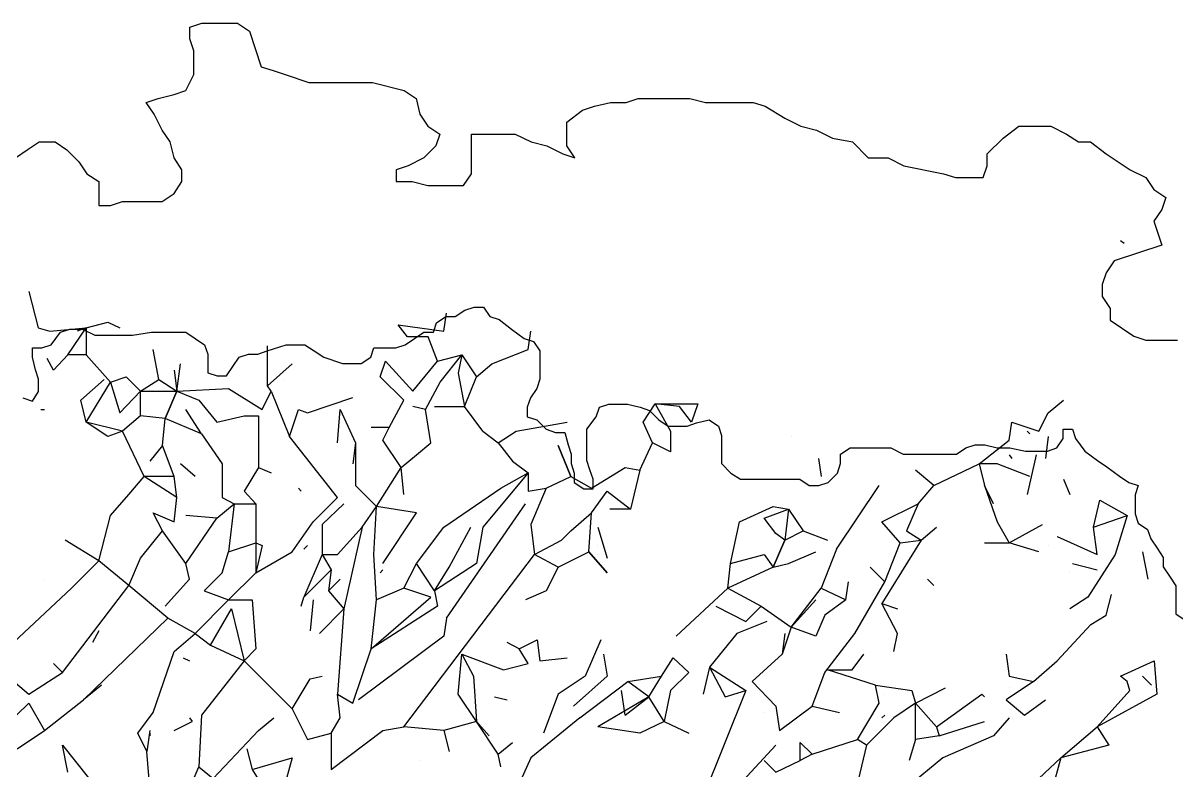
# Model space of a CAD drawing. Header units: inches. Extents: x -422522 to 22891, y -2973 to 414515.
# Drawn here: x 2611.1 to 2842.2, y -1955.3 to -1805.5 of the extents above; entities that cross this region are included whole.
import ezdxf

# ---------------------------------------------------------------- set-up
doc = ezdxf.new("R2010")
doc.units = ezdxf.units.IN
doc.header["$MEASUREMENT"] = 0
doc.layers.add('pino marittimo', color=7, linetype='Continuous')

msp = doc.modelspace()

# ---------------------------------------------------------------- linework, layer by layer
at = {"layer": 'pino marittimo'}
for p, q in [((2830.90912, -1849.06543), (2831.6361, -1849.61066)), ((2612.27051, -1859.24312), (2614.08796, -1866.5129)), ((2695.32774, -1867.23988), (2695.87297, -1863.60499)), ((2614.08796, -1866.5129), (2616.45064, -1867.23988)), ((2616.45064, -1867.23988), (2623.72041, -1866.5129)), ((2620.08553, -1871.96523), (2623.72041, -1866.5129)), ((2623.72041, -1866.5129), (2621.90297, -1867.23988)), ((2623.72041, -1866.5129), (2628.08228, -1865.42243)), ((2623.72041, -1866.5129), (2623.72041, -1871.96523)), ((2628.08228, -1865.42243), (2630.44496, -1866.5129)), ((2688.05796, -1868.33034), (2686.24052, -1865.96767)), ((2686.24052, -1865.96767), (2695.32774, -1867.23988)), ((2692.23808, -1868.33034), (2688.05796, -1868.33034)), ((2694.05553, -1873.23744), (2692.23808, -1868.33034)), ((2712.22998, -1870.87477), (2712.77521, -1867.23988)), ((2638.25997, -1876.87233), (2637.16951, -1870.87477)), ((2660.06931, -1878.14455), (2660.06931, -1870.14779)), ((2704.9602, -1873.78268), (2712.22998, -1870.87477)), ((2617.17761, -1875.05489), (2615.9054, -1872.69221)), ((2620.08553, -1871.96523), (2617.17761, -1875.05489)), ((2623.72041, -1871.96523), (2620.08553, -1871.96523)), ((2623.72041, -1871.96523), (2628.62752, -1877.41757)), ((2641.89486, -1879.23501), (2642.62184, -1873.78268)), ((2660.06931, -1878.14455), (2664.97641, -1873.78268)), ((2682.60563, -1876.3271), (2683.69609, -1873.23744)), ((2683.69609, -1873.23744), (2689.14843, -1879.23501)), ((2689.14843, -1879.23501), (2694.05553, -1873.23744)), ((2694.05553, -1873.23744), (2698.96263, -1871.96523)), ((2694.60076, -1877.41757), (2698.96263, -1871.96523)), ((2698.96263, -1871.96523), (2698.23565, -1875.60012)), ((2698.96263, -1871.96523), (2701.87054, -1876.3271)), ((2701.87054, -1876.3271), (2704.9602, -1873.78268)), ((2628.62752, -1877.41757), (2631.71717, -1876.3271)), ((2631.71717, -1876.3271), (2634.62508, -1879.23501)), ((2641.34963, -1875.05489), (2641.89486, -1879.23501)), ((2687.33098, -1881.05246), (2682.60563, -1876.3271)), ((2698.23565, -1875.60012), (2699.50786, -1882.32467)), ((2699.50786, -1882.32467), (2701.87054, -1876.3271)), ((2622.62995, -1881.05246), (2627.3553, -1876.87233)), ((2623.72041, -1885.41432), (2628.62752, -1877.41757)), ((2628.62752, -1877.41757), (2630.44496, -1883.59688)), ((2632.26241, -1878.14455), (2632.26241, -1878.14455)), ((2634.62508, -1879.23501), (2638.25997, -1876.87233)), ((2638.25997, -1876.87233), (2641.89486, -1879.23501)), ((2641.89486, -1879.23501), (2652.2543, -1878.68978)), ((2652.2543, -1878.68978), (2658.97884, -1882.8699)), ((2660.79629, -1879.23501), (2660.06931, -1878.14455)), ((2663.15897, -1876.87233), (2663.15897, -1876.87233)), ((2691.69285, -1882.8699), (2694.60076, -1877.41757)), ((2623.72041, -1885.41432), (2622.62995, -1881.05246)), ((2630.44496, -1883.59688), (2634.62508, -1879.23501)), ((2634.62508, -1884.14211), (2634.62508, -1879.23501)), ((2634.62508, -1879.23501), (2641.89486, -1879.23501)), ((2641.89486, -1879.23501), (2639.53218, -1884.68735)), ((2639.53218, -1884.68735), (2641.89486, -1879.23501)), ((2641.89486, -1879.23501), (2646.25673, -1881.05246)), ((2646.25673, -1881.05246), (2649.89162, -1885.41432)), ((2658.97884, -1882.8699), (2660.79629, -1879.23501)), ((2660.79629, -1879.23501), (2664.43118, -1888.32224)), ((2668.06607, -1883.59688), (2677.15329, -1880.50722)), ((2684.42307, -1886.50479), (2687.33098, -1881.05246)), ((2816.36957, -1883.59688), (2819.45922, -1881.05246)), ((2614.63319, -1882.8699), (2615.36017, -1882.8699)), ((2646.80196, -1887.777), (2643.71231, -1882.8699)), ((2664.43118, -1888.32224), (2666.24862, -1882.8699)), ((2666.24862, -1882.8699), (2668.06607, -1883.59688)), ((2674.06364, -1889.59445), (2674.60887, -1882.8699)), ((2674.60887, -1882.8699), (2677.69853, -1889.59445)), ((2691.69285, -1882.8699), (2689.14843, -1882.32467)), ((2692.78332, -1889.59445), (2691.69285, -1882.8699)), ((2693.5103, -1882.32467), (2699.50786, -1882.32467)), ((2703.14275, -1887.23177), (2699.50786, -1882.32467)), ((2735.31153, -1885.41432), (2737.67421, -1881.77944)), ((2737.67421, -1881.77944), (2746.2162, -1881.77944)), ((2742.58131, -1882.32467), (2737.67421, -1881.77944)), ((2737.67421, -1881.77944), (2740.76386, -1887.23177)), ((2744.94398, -1885.41432), (2742.58131, -1882.32467)), ((2746.2162, -1881.77944), (2744.94398, -1885.41432)), ((2818.91399, -1882.8699), (2818.91399, -1882.8699)), ((2630.99019, -1887.23177), (2623.72041, -1885.41432)), ((2628.08228, -1888.32224), (2623.72041, -1885.41432)), ((2634.62508, -1884.14211), (2630.99019, -1887.23177)), ((2639.53218, -1884.68735), (2634.62508, -1884.14211)), ((2638.98695, -1890.13968), (2639.53218, -1884.68735)), ((2646.80196, -1887.777), (2639.53218, -1884.68735)), ((2649.89162, -1885.41432), (2655.34395, -1884.14211)), ((2655.34395, -1884.14211), (2658.25187, -1884.14211)), ((2655.34395, -1884.14211), (2658.25187, -1884.14211)), ((2658.25187, -1884.14211), (2658.25187, -1894.50155)), ((2709.8673, -1887.23177), (2720.04499, -1885.41432)), ((2737.12897, -1889.59445), (2735.31153, -1885.41432)), ((2808.55455, -1889.04921), (2809.09979, -1885.41432)), ((2809.09979, -1885.41432), (2814.55212, -1887.23177)), ((2814.55212, -1887.23177), (2816.36957, -1883.59688)), ((2630.99019, -1887.23177), (2628.08228, -1888.32224)), ((2635.35206, -1896.31899), (2630.99019, -1887.23177)), ((2646.80196, -1887.777), (2650.98209, -1893.77457)), ((2684.42307, -1886.50479), (2680.78818, -1886.50479)), ((2683.15086, -1889.04921), (2684.42307, -1886.50479)), ((2703.14275, -1887.23177), (2706.23241, -1889.59445)), ((2706.23241, -1889.59445), (2709.8673, -1887.23177)), ((2740.76386, -1887.23177), (2740.76386, -1891.41189)), ((2812.18944, -1887.23177), (2812.73468, -1887.777)), ((2638.98695, -1890.13968), (2636.44253, -1893.22934)), ((2641.34963, -1896.31899), (2638.98695, -1890.13968)), ((2674.06364, -1900.49912), (2664.43118, -1888.32224)), ((2677.69853, -1889.59445), (2677.15329, -1893.77457)), ((2677.69853, -1889.59445), (2677.69853, -1898.13644)), ((2686.78575, -1894.50155), (2683.15086, -1889.04921)), ((2689.87541, -1891.95713), (2692.78332, -1889.59445)), ((2706.23241, -1889.59445), (2709.14032, -1893.22934)), ((2720.77197, -1896.31899), (2718.22755, -1890.13968)), ((2718.22755, -1890.13968), (2718.22755, -1890.13968)), ((2718.22755, -1890.13968), (2720.77197, -1896.31899)), ((2734.58455, -1895.04678), (2737.12897, -1889.59445)), ((2740.76386, -1891.41189), (2737.12897, -1889.59445)), ((2764.93588, -1888.32224), (2764.93588, -1888.32224)), ((2802.55699, -1893.77457), (2808.55455, -1889.04921)), ((2816.36957, -1888.32224), (2815.82433, -1892.6841)), ((2686.78575, -1894.50155), (2689.87541, -1891.95713)), ((2808.55455, -1891.95713), (2809.09979, -1892.6841)), ((2814.00689, -1891.95713), (2812.18944, -1899.95388)), ((2645.52975, -1896.31899), (2642.62184, -1893.77457)), ((2650.98209, -1893.77457), (2650.98209, -1900.49912)), ((2658.25187, -1894.50155), (2655.34395, -1899.22691)), ((2658.25187, -1894.50155), (2660.79629, -1895.59202)), ((2681.87865, -1902.31656), (2686.78575, -1894.50155)), ((2687.33098, -1899.95388), (2686.78575, -1894.50155)), ((2709.14032, -1893.22934), (2712.22998, -1895.59202)), ((2724.95209, -1898.68167), (2731.67664, -1894.50155)), ((2731.67664, -1894.50155), (2734.58455, -1895.04678)), ((2770.38821, -1892.6841), (2770.93345, -1896.31899)), ((2793.46976, -1898.13644), (2802.55699, -1893.77457)), ((2806.19188, -1893.77457), (2802.55699, -1893.77457)), ((2802.55699, -1893.77457), (2803.64745, -1898.13644)), ((2812.73468, -1896.31899), (2806.19188, -1893.77457)), ((2632.26241, -1899.95388), (2635.35206, -1896.31899)), ((2641.34963, -1896.31899), (2635.35206, -1896.31899)), ((2641.89486, -1900.49912), (2635.35206, -1896.31899)), ((2641.89486, -1900.49912), (2641.34963, -1896.31899)), ((2712.22998, -1895.59202), (2703.14275, -1906.49668)), ((2706.77764, -1898.68167), (2712.22998, -1895.59202)), ((2712.22998, -1895.59202), (2712.22998, -1899.22691)), ((2715.86487, -1898.68167), (2720.77197, -1896.31899)), ((2720.77197, -1896.31899), (2724.95209, -1898.68167)), ((2734.58455, -1895.04678), (2732.7671, -1902.86179)), ((2793.46976, -1898.13644), (2789.83487, -1895.04678)), ((2819.45922, -1896.86423), (2820.73143, -1899.95388)), ((2655.34395, -1899.22691), (2657.70663, -1901.77133)), ((2666.24862, -1898.68167), (2666.79386, -1899.22691)), ((2677.69853, -1898.13644), (2681.87865, -1902.31656)), ((2695.32774, -1906.49668), (2706.77764, -1898.68167)), ((2712.22998, -1899.22691), (2715.86487, -1898.68167)), ((2715.86487, -1898.68167), (2712.77521, -1905.95145)), ((2724.95209, -1903.58877), (2728.04175, -1899.22691)), ((2728.04175, -1899.22691), (2732.7671, -1902.86179)), ((2774.0231, -1910.85855), (2782.56509, -1898.13644)), ((2790.38011, -1901.77133), (2793.46976, -1898.13644)), ((2805.4649, -1901.77133), (2803.64745, -1898.13644)), ((2803.64745, -1898.13644), (2806.19188, -1905.40622)), ((2628.62752, -1904.13401), (2632.26241, -1899.95388)), ((2641.34963, -1905.40622), (2641.89486, -1900.49912)), ((2649.89162, -1904.67924), (2653.34477, -1901.77133)), ((2650.98209, -1900.49912), (2653.34477, -1901.77133)), ((2653.34477, -1901.77133), (2652.2543, -1911.40379)), ((2653.34477, -1901.77133), (2657.70663, -1901.77133)), ((2657.70663, -1901.77133), (2657.70663, -1909.58634)), ((2669.15654, -1905.40622), (2674.06364, -1900.49912)), ((2675.33585, -1901.77133), (2670.97398, -1905.95145)), ((2687.33098, -1899.95388), (2687.33098, -1899.95388)), ((2695.87297, -1924.67113), (2711.68474, -1901.77133)), ((2783.11033, -1905.40622), (2790.38011, -1901.77133)), ((2790.38011, -1901.77133), (2788.01743, -1907.22366)), ((2805.4649, -1901.77133), (2805.4649, -1901.77133)), ((2825.45679, -1906.49668), (2826.729, -1901.04435)), ((2826.729, -1901.04435), (2832.18134, -1904.13401)), ((2626.26484, -1913.22123), (2628.62752, -1904.13401)), ((2638.98695, -1907.22366), (2637.16951, -1903.58877)), ((2637.16951, -1903.58877), (2641.34963, -1905.40622)), ((2649.89162, -1904.67924), (2643.71231, -1904.13401)), ((2678.97074, -1906.49668), (2681.87865, -1902.31656)), ((2681.33342, -1911.94902), (2681.87865, -1902.31656)), ((2689.87541, -1903.58877), (2681.87865, -1902.31656)), ((2683.15086, -1913.76646), (2689.87541, -1903.58877)), ((2703.68799, -1902.86179), (2703.68799, -1902.86179)), ((2720.77197, -1907.22366), (2724.95209, -1903.58877)), ((2724.40686, -1911.40379), (2724.95209, -1903.58877)), ((2732.7671, -1902.86179), (2728.58698, -1902.86179)), ((2754.57644, -1905.40622), (2761.30099, -1902.31656)), ((2759.48354, -1904.67924), (2764.39064, -1902.86179)), ((2761.30099, -1902.31656), (2764.39064, -1902.86179)), ((2764.39064, -1902.86179), (2763.66367, -1909.04111)), ((2764.39064, -1902.86179), (2767.29856, -1907.22366)), ((2825.45679, -1906.49668), (2832.18134, -1904.13401)), ((2832.18134, -1904.13401), (2829.81866, -1911.94902)), ((2643.71231, -1913.76646), (2649.89162, -1904.67924)), ((2664.97641, -1911.40379), (2669.15654, -1905.40622)), ((2670.97398, -1905.95145), (2670.97398, -1911.94902)), ((2712.77521, -1905.95145), (2713.50219, -1911.94902)), ((2752.759, -1913.76646), (2754.57644, -1905.40622)), ((2761.84622, -1907.7689), (2759.48354, -1904.67924)), ((2761.84622, -1907.7689), (2759.48354, -1904.67924)), ((2786.74522, -1909.58634), (2783.11033, -1905.40622)), ((2806.19188, -1905.40622), (2808.55455, -1909.58634)), ((2808.55455, -1909.58634), (2815.2791, -1905.95145)), ((2634.62508, -1912.676), (2638.98695, -1907.22366)), ((2643.71231, -1913.76646), (2638.98695, -1907.22366)), ((2674.06364, -1911.94902), (2678.97074, -1906.49668)), ((2678.97074, -1906.49668), (2675.33585, -1922.85369)), ((2689.87541, -1913.76646), (2695.32774, -1906.49668)), ((2696.41821, -1914.49344), (2700.78008, -1906.49668)), ((2703.14275, -1906.49668), (2701.87054, -1913.76646)), ((2718.95452, -1909.04111), (2720.77197, -1907.22366)), ((2726.2243, -1906.49668), (2728.04175, -1912.676)), ((2763.66367, -1909.04111), (2761.84622, -1907.7689)), ((2763.66367, -1909.04111), (2767.29856, -1907.22366)), ((2767.29856, -1907.22366), (2772.20566, -1909.04111)), ((2788.01743, -1907.22366), (2790.92534, -1909.04111)), ((2790.92534, -1909.04111), (2794.01499, -1906.49668)), ((2818.18701, -1908.31413), (2818.18701, -1908.31413)), ((2818.18701, -1908.31413), (2826.18377, -1911.94902)), ((2826.18377, -1911.94902), (2825.45679, -1906.49668)), ((2626.26484, -1913.22123), (2619.54029, -1909.04111)), ((2652.2543, -1911.40379), (2657.70663, -1909.58634)), ((2657.70663, -1909.58634), (2657.70663, -1915.58391)), ((2657.70663, -1909.58634), (2658.97884, -1910.13157)), ((2658.97884, -1910.13157), (2657.70663, -1915.58391)), ((2668.06607, -1910.13157), (2667.33909, -1910.85855)), ((2713.50219, -1911.94902), (2718.95452, -1909.04111)), ((2726.2243, -1910.13157), (2726.2243, -1910.13157)), ((2763.66367, -1909.04111), (2761.30099, -1914.49344)), ((2761.30099, -1914.49344), (2763.66367, -1909.04111)), ((2774.0231, -1910.85855), (2770.93345, -1918.67356)), ((2790.92534, -1909.04111), (2783.11033, -1921.76322)), ((2783.65556, -1917.40135), (2786.74522, -1909.58634)), ((2786.74522, -1909.58634), (2790.92534, -1909.04111)), ((2803.64745, -1909.58634), (2808.55455, -1909.58634)), ((2814.55212, -1911.40379), (2808.55455, -1909.58634)), ((2816.36957, -1910.13157), (2816.36957, -1910.13157)), ((2620.8125, -1918.67356), (2626.26484, -1913.22123)), ((2632.26241, -1918.12833), (2626.26484, -1913.22123)), ((2632.26241, -1918.12833), (2634.62508, -1912.676)), ((2650.98209, -1915.58391), (2652.2543, -1911.40379)), ((2657.70663, -1915.58391), (2664.97641, -1911.40379)), ((2670.97398, -1911.94902), (2667.33909, -1920.49101)), ((2670.97398, -1911.94902), (2672.79143, -1915.03868)), ((2670.97398, -1911.94902), (2674.06364, -1911.94902)), ((2681.87865, -1921.03624), (2681.33342, -1911.94902)), ((2687.33098, -1946.48047), (2713.50219, -1911.94902)), ((2718.22755, -1914.49344), (2713.50219, -1911.94902)), ((2718.22755, -1914.49344), (2724.40686, -1911.40379)), ((2728.04175, -1915.58391), (2724.40686, -1911.40379)), ((2724.40686, -1911.40379), (2728.04175, -1915.58391)), ((2726.2243, -1911.94902), (2726.2243, -1911.94902)), ((2752.759, -1913.76646), (2759.48354, -1911.94902)), ((2759.48354, -1911.94902), (2761.30099, -1914.49344)), ((2764.39064, -1913.76646), (2769.84298, -1911.40379)), ((2829.81866, -1911.94902), (2824.36632, -1920.49101)), ((2835.27099, -1911.40379), (2836.36146, -1916.85612)), ((2644.43929, -1916.85612), (2643.71231, -1913.76646)), ((2647.3472, -1919.2188), (2650.98209, -1915.58391)), ((2657.70663, -1915.58391), (2652.2543, -1921.03624)), ((2667.33909, -1920.49101), (2672.79143, -1915.03868)), ((2672.79143, -1915.03868), (2672.24619, -1919.2188)), ((2683.15086, -1915.03868), (2682.60563, -1915.58391)), ((2687.33098, -1918.67356), (2689.87541, -1913.76646)), ((2693.5103, -1919.2188), (2689.87541, -1913.76646)), ((2701.87054, -1913.76646), (2693.5103, -1919.2188)), ((2693.5103, -1919.2188), (2696.41821, -1914.49344)), ((2718.22755, -1914.49344), (2715.86487, -1919.2188)), ((2752.21376, -1918.67356), (2752.759, -1913.76646)), ((2752.21376, -1918.67356), (2752.759, -1913.76646)), ((2752.21376, -1918.67356), (2752.759, -1913.76646)), ((2761.30099, -1914.49344), (2752.21376, -1918.67356)), ((2761.30099, -1914.49344), (2764.39064, -1913.76646)), ((2783.65556, -1917.40135), (2780.74765, -1914.49344)), ((2820.73143, -1915.58391), (2820.73143, -1915.58391)), ((2821.27667, -1913.76646), (2826.18377, -1915.03868)), ((2615.36017, -1916.85612), (2615.36017, -1916.85612)), ((2639.53218, -1922.30845), (2644.43929, -1916.85612)), ((2672.24619, -1919.2188), (2674.60887, -1916.85612)), ((2674.60887, -1916.85612), (2672.24619, -1919.2188)), ((2775.84055, -1921.03624), (2776.38578, -1917.40135)), ((2777.65799, -1927.76079), (2783.65556, -1917.40135)), ((2793.46976, -1918.12833), (2792.19755, -1916.85612)), ((2609.18086, -1929.57823), (2620.8125, -1918.67356)), ((2618.99506, -1935.5758), (2632.26241, -1918.12833)), ((2640.07742, -1924.67113), (2632.26241, -1918.12833)), ((2647.3472, -1919.2188), (2652.2543, -1921.03624)), ((2672.24619, -1919.2188), (2675.33585, -1922.85369)), ((2687.33098, -1918.67356), (2681.87865, -1921.03624)), ((2692.78332, -1920.49101), (2687.33098, -1918.67356)), ((2693.5103, -1919.2188), (2694.05553, -1922.30845)), ((2715.86487, -1919.2188), (2711.68474, -1921.03624)), ((2741.85433, -1928.30602), (2752.21376, -1918.67356)), ((2752.21376, -1918.67356), (2758.93831, -1922.30845)), ((2764.93588, -1926.48858), (2770.93345, -1918.67356)), ((2770.93345, -1918.67356), (2775.84055, -1921.03624)), ((2828.00121, -1924.1259), (2829.09168, -1919.94578)), ((2652.2543, -1921.03624), (2645.52975, -1927.76079)), ((2652.2543, -1921.03624), (2656.97966, -1921.03624)), ((2656.97966, -1921.03624), (2657.70663, -1930.85045)), ((2666.79386, -1922.30845), (2667.33909, -1920.49101)), ((2666.79386, -1922.30845), (2666.79386, -1922.30845)), ((2669.15654, -1921.03624), (2668.6113, -1927.21556)), ((2680.78818, -1930.85045), (2692.78332, -1920.49101)), ((2680.78818, -1930.85045), (2681.87865, -1921.03624)), ((2694.05553, -1922.30845), (2680.78818, -1930.85045)), ((2749.85109, -1922.30845), (2755.84865, -1925.39811)), ((2758.93831, -1922.30845), (2755.84865, -1925.39811)), ((2758.93831, -1922.30845), (2764.93588, -1926.48858)), ((2769.84298, -1921.03624), (2764.93588, -1926.48858)), ((2775.84055, -1921.03624), (2771.66042, -1924.1259)), ((2786.19998, -1927.76079), (2783.11033, -1921.76322)), ((2783.11033, -1921.76322), (2786.19998, -1922.85369)), ((2824.36632, -1920.49101), (2820.73143, -1922.85369)), ((2623.17518, -1941.02814), (2640.07742, -1924.67113)), ((2645.52975, -1927.76079), (2640.07742, -1924.67113)), ((2648.61941, -1930.12347), (2652.79953, -1922.85369)), ((2652.79953, -1922.85369), (2655.34395, -1933.21312)), ((2675.33585, -1922.85369), (2670.42875, -1927.76079)), ((2675.33585, -1922.85369), (2674.06364, -1939.93767)), ((2695.87297, -1924.67113), (2695.32774, -1928.30602)), ((2695.87297, -1924.67113), (2695.87297, -1924.67113)), ((2771.66042, -1924.1259), (2769.84298, -1928.30602)), ((2824.91156, -1925.94334), (2828.00121, -1924.1259)), ((2626.26484, -1927.21556), (2624.99263, -1929.57823)), ((2760.02878, -1925.39811), (2754.03121, -1927.76079)), ((2764.93588, -1926.48858), (2763.11843, -1931.94091)), ((2769.84298, -1928.30602), (2764.93588, -1926.48858)), ((2818.18701, -1933.21312), (2824.91156, -1925.94334)), ((2641.34963, -1931.39568), (2645.52975, -1927.76079)), ((2645.52975, -1927.76079), (2648.61941, -1930.12347)), ((2695.32774, -1928.30602), (2678.24376, -1941.02814)), ((2681.33342, -1929.033), (2681.33342, -1929.033)), ((2710.41253, -1930.85045), (2708.04985, -1929.57823)), ((2710.41253, -1930.85045), (2714.04742, -1929.033)), ((2714.04742, -1929.033), (2714.59266, -1933.21312)), ((2726.76954, -1929.033), (2723.67988, -1936.30278)), ((2754.03121, -1927.76079), (2748.57887, -1934.48533)), ((2763.66367, -1927.76079), (2763.11843, -1931.94091)), ((2771.66042, -1935.5758), (2777.65799, -1927.76079)), ((2785.473, -1931.39568), (2786.19998, -1927.76079)), ((2785.473, -1931.39568), (2786.19998, -1927.76079)), ((2637.16951, -1943.57256), (2641.34963, -1931.39568)), ((2648.61941, -1930.12347), (2655.34395, -1933.21312)), ((2657.70663, -1930.85045), (2655.34395, -1933.21312)), ((2677.15329, -1941.75511), (2680.78818, -1930.85045)), ((2712.22998, -1933.75836), (2710.41253, -1930.85045)), ((2618.99506, -1935.5758), (2617.17761, -1933.75836)), ((2643.16707, -1932.66789), (2644.43929, -1933.21312)), ((2655.34395, -1933.21312), (2646.80196, -1944.11779)), ((2649.89162, -1931.94091), (2649.89162, -1931.94091)), ((2655.34395, -1933.21312), (2664.97641, -1942.84558)), ((2698.23565, -1939.93767), (2698.96263, -1931.94091)), ((2698.96263, -1931.94091), (2701.32531, -1936.30278)), ((2698.96263, -1931.94091), (2707.32288, -1935.03057)), ((2707.32288, -1935.03057), (2712.22998, -1933.75836)), ((2714.59266, -1933.21312), (2720.04499, -1932.66789)), ((2727.31477, -1931.94091), (2728.04175, -1936.30278)), ((2738.94642, -1936.30278), (2741.3091, -1932.66789)), ((2741.3091, -1932.66789), (2744.39875, -1935.5758)), ((2763.11843, -1931.94091), (2757.12086, -1937.39325)), ((2777.11276, -1935.03057), (2779.47544, -1931.94091)), ((2808.00932, -1931.94091), (2808.55455, -1936.30278)), ((2813.46165, -1937.39325), (2818.18701, -1933.21312)), ((2830.90912, -1936.30278), (2837.63367, -1933.21312)), ((2837.63367, -1933.21312), (2838.1789, -1939.93767)), ((2612.27051, -1939.93767), (2618.99506, -1935.5758)), ((2668.6113, -1936.84801), (2670.97398, -1936.30278)), ((2701.32531, -1936.30278), (2701.87054, -1945.39)), ((2723.67988, -1936.30278), (2718.22755, -1939.93767)), ((2728.04175, -1936.30278), (2721.3172, -1942.30035)), ((2732.22187, -1937.39325), (2738.94642, -1936.30278)), ((2736.40199, -1940.4829), (2738.94642, -1936.30278)), ((2744.39875, -1935.5758), (2740.76386, -1939.21069)), ((2748.57887, -1934.48533), (2747.30666, -1939.93767)), ((2748.57887, -1934.48533), (2751.66853, -1940.4829)), ((2748.57887, -1934.48533), (2755.84865, -1939.21069)), ((2769.116, -1942.30035), (2771.66042, -1935.5758)), ((2781.83811, -1938.12022), (2772.20566, -1935.03057)), ((2772.20566, -1935.03057), (2777.11276, -1935.03057)), ((2808.55455, -1936.30278), (2813.46165, -1937.39325)), ((2832.18134, -1937.39325), (2830.90912, -1936.30278)), ((2835.27099, -1936.30278), (2837.08844, -1938.12022)), ((2608.63562, -1936.84801), (2612.27051, -1939.93767)), ((2626.81007, -1938.12022), (2623.17518, -1941.02814)), ((2664.97641, -1942.84558), (2668.6113, -1936.84801)), ((2722.58941, -1944.66303), (2732.22187, -1937.39325)), ((2736.40199, -1940.4829), (2732.22187, -1937.39325)), ((2757.12086, -1937.39325), (2761.84622, -1942.30035)), ((2782.56509, -1941.75511), (2781.83811, -1938.12022)), ((2781.83811, -1938.12022), (2789.10789, -1939.21069)), ((2789.83487, -1941.75511), (2795.83244, -1938.66546)), ((2813.46165, -1937.39325), (2808.00932, -1941.02814)), ((2808.55455, -1938.66546), (2808.55455, -1938.66546)), ((2832.72657, -1939.21069), (2832.18134, -1937.39325)), ((2615.36017, -1947.20745), (2623.17518, -1941.02814)), ((2674.60887, -1944.66303), (2674.06364, -1939.93767)), ((2674.06364, -1939.93767), (2677.15329, -1941.75511)), ((2701.87054, -1945.39), (2698.23565, -1939.93767)), ((2705.50543, -1940.4829), (2708.04985, -1941.02814)), ((2718.22755, -1939.93767), (2715.31963, -1947.75268)), ((2736.40199, -1940.4829), (2726.2243, -1946.48047)), ((2731.67664, -1944.11779), (2730.94966, -1939.21069)), ((2731.67664, -1944.11779), (2736.40199, -1940.4829)), ((2739.49165, -1945.39), (2736.40199, -1940.4829)), ((2740.76386, -1939.21069), (2739.49165, -1945.39)), ((2755.84865, -1939.21069), (2747.30666, -1960.4748)), ((2751.66853, -1940.4829), (2755.84865, -1939.21069)), ((2783.65556, -1939.93767), (2783.65556, -1939.93767)), ((2789.10789, -1939.21069), (2789.83487, -1941.75511)), ((2794.01499, -1946.48047), (2803.10222, -1939.93767)), ((2803.10222, -1939.93767), (2803.64745, -1940.4829)), ((2803.64745, -1940.4829), (2803.10222, -1939.93767)), ((2808.00932, -1941.02814), (2811.64421, -1944.11779)), ((2811.64421, -1944.11779), (2815.82433, -1941.02814)), ((2826.18377, -1946.48047), (2832.72657, -1939.21069)), ((2838.1789, -1939.93767), (2826.18377, -1946.48047)), ((2607.36341, -1946.48047), (2612.27051, -1941.75511)), ((2612.27051, -1941.75511), (2615.36017, -1947.20745)), ((2664.97641, -1942.84558), (2668.06607, -1949.02489)), ((2761.84622, -1942.30035), (2762.5732, -1947.20745)), ((2762.5732, -1947.20745), (2769.116, -1942.30035)), ((2769.116, -1942.30035), (2774.56834, -1943.57256)), ((2778.20322, -1949.02489), (2782.56509, -1941.75511)), ((2789.83487, -1941.75511), (2785.473, -1944.66303)), ((2789.83487, -1949.02489), (2789.83487, -1941.75511)), ((2789.83487, -1941.75511), (2794.01499, -1946.48047)), ((2634.07985, -1947.75268), (2637.16951, -1943.57256)), ((2641.34963, -1947.20745), (2644.98452, -1945.39)), ((2644.43929, -1944.66303), (2644.98452, -1945.39)), ((2646.80196, -1944.11779), (2646.25673, -1954.47723)), ((2658.25187, -1947.20745), (2661.34152, -1944.66303)), ((2672.79143, -1947.75268), (2674.60887, -1944.66303)), ((2701.87054, -1945.39), (2695.32774, -1947.20745)), ((2706.23241, -1951.93281), (2701.87054, -1945.39)), ((2701.87054, -1945.39), (2704.41497, -1948.29792)), ((2722.58941, -1944.66303), (2712.77521, -1952.65978)), ((2739.49165, -1945.39), (2734.58455, -1947.75268)), ((2739.49165, -1945.39), (2744.39875, -1947.75268)), ((2759.48354, -1943.57256), (2759.48354, -1943.57256)), ((2785.473, -1944.66303), (2780.02067, -1950.11536)), ((2783.65556, -1944.11779), (2783.11033, -1944.66303)), ((2794.56023, -1948.29792), (2803.64745, -1945.39)), ((2808.55455, -1944.66303), (2805.4649, -1948.29792)), ((2609.90783, -1950.84234), (2615.36017, -1947.20745)), ((2635.8973, -1951.38757), (2634.07985, -1947.75268)), ((2636.44253, -1947.20745), (2635.8973, -1951.38757)), ((2636.44253, -1947.75268), (2636.44253, -1948.29792)), ((2649.16464, -1956.83991), (2658.25187, -1947.20745)), ((2668.06607, -1949.02489), (2672.79143, -1947.75268)), ((2672.79143, -1955.02246), (2683.15086, -1947.20745)), ((2672.79143, -1947.75268), (2672.79143, -1955.02246)), ((2683.15086, -1947.20745), (2687.33098, -1946.48047)), ((2695.32774, -1947.20745), (2687.33098, -1946.48047)), ((2695.32774, -1947.20745), (2696.41821, -1951.38757)), ((2734.58455, -1947.75268), (2726.2243, -1946.48047)), ((2794.01499, -1946.48047), (2794.56023, -1948.29792)), ((2818.91399, -1952.65978), (2826.18377, -1946.48047)), ((2826.18377, -1946.48047), (2828.54645, -1950.11536)), ((2620.08553, -1955.56769), (2618.99506, -1950.11536)), ((2618.99506, -1950.11536), (2626.81007, -1959.92956)), ((2706.23241, -1951.93281), (2709.14032, -1949.57013)), ((2752.759, -1959.92956), (2761.84622, -1950.11536)), ((2766.75332, -1953.20502), (2766.75332, -1949.57013)), ((2766.75332, -1949.57013), (2769.116, -1951.93281)), ((2769.116, -1951.93281), (2778.20322, -1949.02489)), ((2780.02067, -1950.11536), (2777.65799, -1959.92956)), ((2780.02067, -1950.11536), (2778.20322, -1949.02489)), ((2789.83487, -1949.02489), (2788.56266, -1953.20502)), ((2794.56023, -1948.29792), (2789.83487, -1949.02489)), ((2805.4649, -1948.29792), (2795.28721, -1952.65978)), ((2828.54645, -1950.11536), (2818.91399, -1952.65978)), ((2636.44253, -1958.65735), (2635.8973, -1951.38757)), ((2655.88919, -1950.84234), (2656.97966, -1955.02246)), ((2656.97966, -1955.02246), (2664.97641, -1952.65978)), ((2664.97641, -1952.65978), (2663.15897, -1959.20258)), ((2706.77764, -1954.47723), (2706.23241, -1951.93281)), ((2706.23241, -1951.93281), (2706.23241, -1951.93281)), ((2712.77521, -1952.65978), (2709.8673, -1959.20258)), ((2769.116, -1951.93281), (2766.75332, -1953.20502)), ((2795.28721, -1952.65978), (2788.01743, -1958.65735)), ((2814.55212, -1956.83991), (2818.91399, -1952.65978)), ((2818.91399, -1952.65978), (2817.09654, -1959.20258)), ((2643.71231, -1960.4748), (2646.25673, -1954.47723)), ((2646.25673, -1954.47723), (2649.16464, -1956.83991)), ((2690.42064, -1953.20502), (2690.42064, -1953.20502)), ((2706.77764, -1954.47723), (2706.77764, -1954.47723)), ((2759.48354, -1953.20502), (2761.84622, -1955.56769)), ((2761.84622, -1955.56769), (2766.75332, -1953.20502)), ((2656.97966, -1955.02246), (2660.06931, -1959.92956))]:
    msp.add_line(p, q, dxfattribs=at)
for points in [[(2609.54725, -1832.48931), (2611.93056, -1830.90166), (2614.31387, -1829.31401), (2617.49161, -1829.31401), (2619.87492, -1830.90166), (2622.25823, -1833.28313), (2623.8471, -1835.6646), (2626.23041, -1837.25225), (2626.23041, -1842.0152), (2628.61372, -1842.0152), (2630.99702, -1841.22137), (2638.94139, -1841.22137), (2641.32469, -1839.63373), (2642.91357, -1837.25225), (2642.91357, -1834.87078), (2641.32469, -1832.48931), (2640.53026, -1829.31401), (2638.94139, -1826.93254), (2637.35251, -1823.75724), (2635.76364, -1821.37577), (2638.14695, -1820.58194), (2641.32469, -1819.78812), (2643.708, -1818.99429), (2645.29687, -1815.819), (2645.29687, -1811.05605), (2644.50244, -1808.67458), (2644.50244, -1806.29311), (2646.88575, -1805.49928), (2654.03567, -1805.49928), (2656.41898, -1807.08693), (2658.80229, -1814.23135), (2661.18559, -1815.02517), (2663.5689, -1815.819), (2668.33552, -1817.40665), (2681.04649, -1817.40665), (2687.40198, -1818.99429), (2689.78529, -1820.58194), (2690.57973, -1823.75724), (2692.1686, -1826.13871), (2694.55191, -1827.72636), (2693.75747, -1830.10783), (2691.37416, -1832.48931), (2688.19642, -1834.07696), (2685.81311, -1834.87078), (2685.81311, -1837.25225), (2688.99085, -1837.25225), (2692.1686, -1838.04608), (2699.31852, -1838.04608), (2700.9074, -1835.6646), (2700.9074, -1827.72636), (2709.64619, -1827.72636), (2712.82393, -1829.31401), (2716.00168, -1830.10783), (2719.17942, -1831.69548), (2721.56273, -1832.48931), (2719.97386, -1830.10783), (2719.97386, -1825.34489), (2723.1516, -1822.96342), (2725.53491, -1822.16959), (2728.71265, -1821.37577), (2731.8904, -1821.37577), (2734.27371, -1820.58194), (2744.60138, -1820.58194), (2747.77912, -1821.37577), (2757.31235, -1821.37577), (2759.69566, -1822.16959), (2763.66784, -1824.55106), (2766.84558, -1826.13871), (2770.02333, -1826.93254), (2773.20107, -1828.52019), (2777.17325, -1829.31401), (2780.35099, -1832.48931), (2784.32318, -1832.48931), (2787.50092, -1834.07696), (2795.44528, -1835.6646), (2797.82859, -1836.45843), (2803.38964, -1836.45843), (2804.18407, -1834.07696), (2804.18407, -1831.69548), (2807.36182, -1828.52019), (2810.53956, -1826.13871), (2816.89505, -1826.13871), (2820.0728, -1827.72636), (2822.4561, -1829.31401), (2824.83941, -1829.31401), (2828.01716, -1831.69548), (2832.78377, -1834.87078), (2835.96152, -1836.45843), (2837.55039, -1838.8399), (2839.9337, -1840.42755), (2839.13926, -1842.80902), (2837.55039, -1845.19049), (2838.34482, -1847.57197), (2839.13926, -1849.95344), (2829.60603, -1853.12874), (2828.01716, -1855.51021), (2827.22272, -1857.89168), (2827.22272, -1860.27316), (2828.81159, -1862.65463), (2828.81159, -1865.0361), (2833.57821, -1868.2114), (2835.96152, -1869.00522), (2842.317, -1869.00522)], [(2611.06133, -1880.57937), (2612.94364, -1881.20633), (2614.19852, -1879.32547), (2614.19852, -1876.81765), (2613.57108, -1874.93679), (2612.94364, -1872.42898), (2612.94364, -1870.54812), (2614.82595, -1870.54812), (2616.70826, -1869.92116), (2618.59057, -1867.41335), (2620.47289, -1866.78639), (2622.98263, -1866.78639), (2625.49238, -1868.0403), (2633.02163, -1868.0403), (2636.78625, -1867.41335), (2643.68805, -1867.41335), (2645.57036, -1868.66725), (2647.45267, -1869.92116), (2648.08011, -1871.80202), (2648.08011, -1875.56375), (2649.96242, -1876.1907), (2651.84473, -1876.1907), (2653.0996, -1874.30984), (2654.35448, -1872.42898), (2656.23679, -1871.80202), (2658.1191, -1871.80202), (2660.00141, -1871.17507), (2663.76603, -1869.92116), (2667.53065, -1869.92116), (2669.41297, -1871.17507), (2671.29528, -1872.42898), (2675.0599, -1873.68288), (2678.82452, -1873.68288), (2680.70683, -1872.42898), (2681.33427, -1870.54812), (2685.72632, -1870.54812), (2687.60863, -1869.92116), (2689.49094, -1868.66725), (2691.37325, -1867.41335), (2693.25557, -1867.41335), (2693.883, -1865.53249), (2695.76531, -1864.27858), (2697.64762, -1864.27858), (2699.52994, -1863.02467), (2701.41225, -1862.39772), (2703.29456, -1862.39772), (2704.54943, -1864.27858), (2706.43174, -1864.90553), (2708.94149, -1866.78639), (2711.45124, -1868.66725), (2713.33355, -1869.29421), (2714.58842, -1871.17507), (2714.58842, -1876.81765), (2713.96099, -1878.69851), (2712.70611, -1880.57937), (2712.07867, -1882.46024), (2712.07867, -1884.3411), (2713.96099, -1884.96805), (2715.8433, -1886.84891), (2717.72561, -1887.47587), (2719.60792, -1887.47587), (2720.23535, -1889.98368), (2720.86279, -1891.86454), (2720.86279, -1893.7454), (2721.49023, -1895.62627), (2721.49023, -1897.50713), (2723.37254, -1898.76103), (2725.25485, -1898.76103), (2725.25485, -1896.88017), (2724.62741, -1894.99931), (2723.99997, -1893.11845), (2723.99997, -1886.84891), (2725.88229, -1884.3411), (2726.50972, -1882.46024), (2728.39203, -1881.83328), (2732.15665, -1881.83328), (2734.6664, -1882.46024), (2736.54871, -1883.08719), (2738.43102, -1884.96805), (2740.31333, -1886.22196), (2744.07796, -1886.22196), (2745.96027, -1885.59501), (2748.47001, -1884.96805), (2750.35233, -1886.22196), (2750.97976, -1888.10282), (2750.97976, -1893.7454), (2752.86207, -1895.62627), (2754.74438, -1896.88017), (2766.66568, -1896.88017), (2768.54799, -1898.13408), (2770.4303, -1898.13408), (2772.31261, -1897.50713), (2774.19493, -1895.62627), (2774.82236, -1893.7454), (2774.82236, -1891.86454), (2776.70467, -1890.61064), (2784.86135, -1890.61064), (2787.3711, -1891.86454), (2798.03753, -1891.86454), (2799.91984, -1890.61064), (2801.80215, -1889.98368), (2803.68446, -1889.98368), (2806.19421, -1890.61064), (2808.70396, -1890.61064), (2811.84114, -1891.23759), (2816.2332, -1891.23759), (2818.11551, -1890.61064), (2819.37038, -1888.72977), (2819.37038, -1886.84891), (2821.25269, -1886.84891), (2821.88013, -1888.72977), (2823.76244, -1891.23759), (2826.27219, -1893.11845), (2828.1545, -1894.37236), (2830.66425, -1896.25322), (2832.54656, -1897.50713), (2834.42887, -1898.13408), (2833.80143, -1900.01494), (2833.80143, -1903.77667), (2834.42887, -1905.65753), (2836.31118, -1906.91143), (2836.93862, -1908.7923), (2838.19349, -1910.67316), (2839.44837, -1912.55402), (2839.44837, -1914.43488), (2840.70324, -1916.31574), (2841.95811, -1918.1966), (2841.95811, -1923.83919), (2843.84042, -1925.09309)]]:
    msp.add_lwpolyline(points, dxfattribs=at)

doc.saveas('drawing.dxf')
